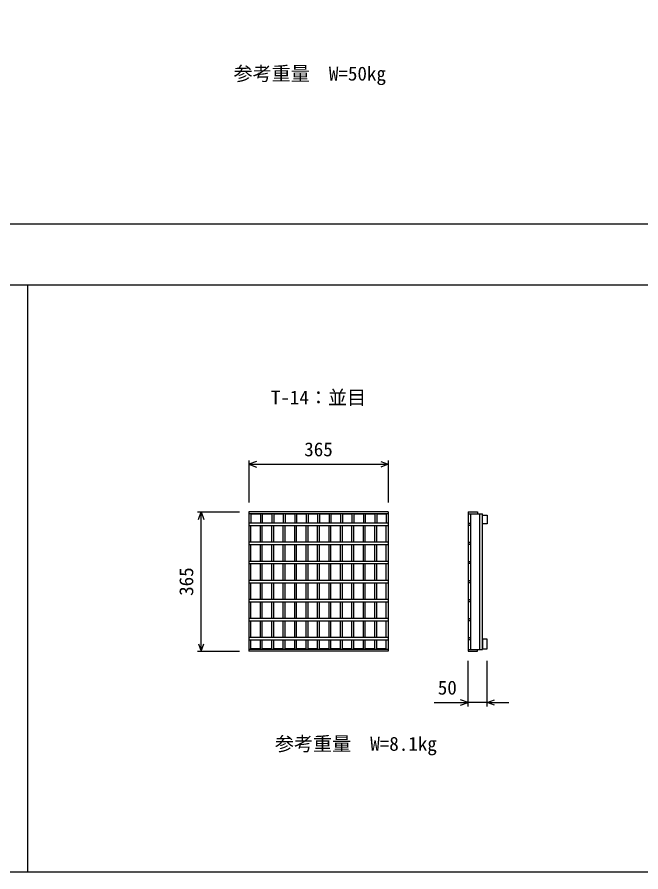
# Model space of a CAD drawing. Units: millimetres, scale not verified. Extents: x -12600 to 12600, y -8910 to 8910.
# Drawn here: x -1409 to 227, y 2677 to 4918 of the extents above; entities that cross this region are included whole.
import ezdxf
from ezdxf.enums import TextEntityAlignment as Align

# ---------------------------------------------------------------- set-up
doc = ezdxf.new("R2010")
doc.units = ezdxf.units.MM
doc.header["$LTSCALE"] = 30
for name, color, linetype, lineweight in [('0-0_DIM', 7, 'Continuous', 25), ('0-2_HATCH', 6, 'Continuous', 25), ('0-6_TXT', 7, 'Continuous', 25)]:
    doc.layers.add(name, color=color, linetype=linetype, lineweight=lineweight)
doc.styles.add('ＭＳ ゴシック', font='')
doc.styles.get('ＭＳ ゴシック').set_extended_font_data('MS Gothic')

msp = doc.modelspace()

# ---------------------------------------------------------------- linework, layer by layer
at = {"layer": '0-0_DIM'}
for p, q in [((-4631.52, 4376.57), (1868.48, 4376.57)), ((-4631.52, 4216.57), (1868.48, 4216.57)), ((-1381.52, 4216.57), (-1381.52, 2676.57)), ((-801.08, 3755.53), (-801.08, 3645.53)), ((-801.08, 3745.53), (-436.08, 3745.53)), ((-436.08, 3755.53), (-436.08, 3645.53)), ((-936.08, 3620.53), (-826.08, 3620.53)), ((-926.08, 3255.53), (-926.08, 3620.53)), ((-936.08, 3255.53), (-826.08, 3255.53)), ((-226.56, 3110.53), (-226.56, 3230.53)), ((-176.56, 3110.53), (-176.56, 3230.53)), ((-315.72, 3120.53), (-226.56, 3120.53)), ((-176.56, 3120.53), (-226.56, 3120.53)), ((-176.56, 3120.53), (-119.5, 3120.53))]:
    msp.add_line(p, q, dxfattribs=at)
msp.add_lwpolyline([(-4631.52, 2676.57), (1868.48, 2676.57), (1868.48, 6676.57), (-4631.52, 6676.57)], close=True, dxfattribs=at)
for points in [[(-781.63, 3752.61), (-801.08, 3745.53), (-781.63, 3738.45)], [(-455.54, 3752.61), (-436.08, 3745.53), (-455.54, 3738.45)], [(-933.17, 3601.07), (-926.08, 3620.53), (-919, 3601.07)], [(-933.17, 3274.99), (-926.08, 3255.53), (-919, 3274.99)], [(-246.02, 3113.45), (-226.56, 3120.53), (-246.02, 3127.61)], [(-157.11, 3113.45), (-176.56, 3120.53), (-157.11, 3127.61)]]:
    msp.add_lwpolyline(points, dxfattribs=at)
at = {"layer": '0-2_HATCH'}
for p, q in [((-801.08, 3620.53), (-801.08, 3255.53)), ((-436.08, 3620.53), (-801.08, 3620.53)), ((-436.08, 3616.03), (-801.08, 3616.03)), ((-796.08, 3616.03), (-796.08, 3591.03)), ((-771.08, 3614.53), (-796.08, 3614.53)), ((-771.08, 3616.03), (-771.08, 3591.03)), ((-766.08, 3616.03), (-766.08, 3591.03)), ((-741.08, 3614.53), (-766.08, 3614.53)), ((-741.08, 3616.03), (-741.08, 3591.03)), ((-736.08, 3616.03), (-736.08, 3591.03)), ((-711.08, 3614.53), (-736.08, 3614.53)), ((-711.08, 3616.03), (-711.08, 3591.03)), ((-706.08, 3616.03), (-706.08, 3591.03)), ((-681.08, 3614.53), (-706.08, 3614.53)), ((-681.08, 3616.03), (-681.08, 3591.03)), ((-676.08, 3616.03), (-676.08, 3591.03)), ((-651.08, 3614.53), (-676.08, 3614.53)), ((-651.08, 3616.03), (-651.08, 3591.03)), ((-646.08, 3616.03), (-646.08, 3591.03)), ((-621.08, 3614.53), (-646.08, 3614.53)), ((-621.08, 3616.03), (-621.08, 3591.03)), ((-616.08, 3616.03), (-616.08, 3591.03)), ((-591.08, 3614.53), (-616.08, 3614.53)), ((-591.08, 3616.03), (-591.08, 3591.03)), ((-586.08, 3616.03), (-586.08, 3591.03)), ((-561.08, 3614.53), (-586.08, 3614.53)), ((-561.08, 3616.03), (-561.08, 3591.03)), ((-556.08, 3616.03), (-556.08, 3591.03)), ((-531.08, 3614.53), (-556.08, 3614.53)), ((-531.08, 3616.03), (-531.08, 3591.03)), ((-526.08, 3616.03), (-526.08, 3591.03)), ((-501.08, 3614.53), (-526.08, 3614.53)), ((-501.08, 3616.03), (-501.08, 3591.03)), ((-496.08, 3616.03), (-496.08, 3591.03)), ((-471.08, 3614.53), (-496.08, 3614.53)), ((-471.08, 3616.03), (-471.08, 3591.03)), ((-466.08, 3616.03), (-466.08, 3591.03)), ((-441.08, 3614.53), (-466.08, 3614.53)), ((-441.08, 3616.03), (-441.08, 3591.03)), ((-436.08, 3620.53), (-436.08, 3255.53)), ((-226.56, 3620.53), (-226.56, 3255.53)), ((-226.56, 3616.03), (-188.56, 3616.03)), ((-219.56, 3260.03), (-219.56, 3616.03)), ((-195.56, 3260.03), (-195.56, 3616.03)), ((-188.56, 3260.03), (-188.56, 3616.03)), ((-188.56, 3612.03), (-176.56, 3612.03)), ((-188.56, 3589.53), (-188.56, 3612.03)), ((-436.08, 3591.03), (-801.08, 3591.03)), ((-801.08, 3585.03), (-436.08, 3585.03)), ((-796.08, 3541.03), (-796.08, 3585.03)), ((-771.08, 3541.03), (-771.08, 3585.03)), ((-766.08, 3541.03), (-766.08, 3585.03)), ((-741.08, 3541.03), (-741.08, 3585.03)), ((-736.08, 3541.03), (-736.08, 3585.03)), ((-711.08, 3541.03), (-711.08, 3585.03)), ((-706.08, 3541.03), (-706.08, 3585.03)), ((-681.08, 3541.03), (-681.08, 3585.03)), ((-676.08, 3541.03), (-676.08, 3585.03)), ((-651.08, 3541.03), (-651.08, 3585.03)), ((-646.08, 3541.03), (-646.08, 3585.03)), ((-621.08, 3541.03), (-621.08, 3585.03)), ((-616.08, 3541.03), (-616.08, 3585.03)), ((-591.08, 3541.03), (-591.08, 3585.03)), ((-586.08, 3541.03), (-586.08, 3585.03)), ((-561.08, 3541.03), (-561.08, 3585.03)), ((-556.08, 3541.03), (-556.08, 3585.03)), ((-531.08, 3541.03), (-531.08, 3585.03)), ((-526.08, 3541.03), (-526.08, 3585.03)), ((-501.08, 3541.03), (-501.08, 3585.03)), ((-496.08, 3541.03), (-496.08, 3585.03)), ((-471.08, 3541.03), (-471.08, 3585.03)), ((-466.08, 3541.03), (-466.08, 3585.03)), ((-441.08, 3541.03), (-441.08, 3585.03)), ((-436.08, 3541.03), (-801.08, 3541.03)), ((-801.08, 3535.03), (-436.08, 3535.03)), ((-796.08, 3491.03), (-796.08, 3535.03)), ((-771.08, 3491.03), (-771.08, 3535.03)), ((-766.08, 3491.03), (-766.08, 3535.03)), ((-741.08, 3491.03), (-741.08, 3535.03)), ((-736.08, 3491.03), (-736.08, 3535.03)), ((-711.08, 3491.03), (-711.08, 3535.03)), ((-706.08, 3491.03), (-706.08, 3535.03)), ((-681.08, 3491.03), (-681.08, 3535.03)), ((-676.08, 3491.03), (-676.08, 3535.03)), ((-651.08, 3491.03), (-651.08, 3535.03)), ((-646.08, 3491.03), (-646.08, 3535.03)), ((-621.08, 3491.03), (-621.08, 3535.03)), ((-616.08, 3491.03), (-616.08, 3535.03)), ((-591.08, 3491.03), (-591.08, 3535.03)), ((-586.08, 3491.03), (-586.08, 3535.03)), ((-561.08, 3491.03), (-561.08, 3535.03)), ((-556.08, 3491.03), (-556.08, 3535.03)), ((-531.08, 3491.03), (-531.08, 3535.03)), ((-526.08, 3491.03), (-526.08, 3535.03)), ((-501.08, 3491.03), (-501.08, 3535.03)), ((-496.08, 3491.03), (-496.08, 3535.03)), ((-471.08, 3491.03), (-471.08, 3535.03)), ((-466.08, 3491.03), (-466.08, 3535.03)), ((-441.08, 3491.03), (-441.08, 3535.03)), ((-436.08, 3491.03), (-801.08, 3491.03)), ((-801.08, 3485.03), (-436.08, 3485.03)), ((-796.08, 3441.03), (-796.08, 3485.03)), ((-771.08, 3441.03), (-771.08, 3485.03)), ((-766.08, 3441.03), (-766.08, 3485.03)), ((-741.08, 3441.03), (-741.08, 3485.03)), ((-736.08, 3441.03), (-736.08, 3485.03)), ((-711.08, 3441.03), (-711.08, 3485.03)), ((-706.08, 3441.03), (-706.08, 3485.03)), ((-681.08, 3441.03), (-681.08, 3485.03)), ((-676.08, 3441.03), (-676.08, 3485.03)), ((-651.08, 3441.03), (-651.08, 3485.03)), ((-646.08, 3441.03), (-646.08, 3485.03)), ((-621.08, 3441.03), (-621.08, 3485.03)), ((-616.08, 3441.03), (-616.08, 3485.03)), ((-591.08, 3441.03), (-591.08, 3485.03)), ((-586.08, 3441.03), (-586.08, 3485.03)), ((-561.08, 3441.03), (-561.08, 3485.03)), ((-556.08, 3441.03), (-556.08, 3485.03)), ((-531.08, 3441.03), (-531.08, 3485.03)), ((-526.08, 3441.03), (-526.08, 3485.03)), ((-501.08, 3441.03), (-501.08, 3485.03)), ((-496.08, 3441.03), (-496.08, 3485.03)), ((-471.08, 3441.03), (-471.08, 3485.03)), ((-466.08, 3441.03), (-466.08, 3485.03)), ((-441.08, 3441.03), (-441.08, 3485.03)), ((-436.08, 3441.03), (-801.08, 3441.03)), ((-801.08, 3435.03), (-436.08, 3435.03)), ((-796.08, 3391.03), (-796.08, 3435.03)), ((-771.08, 3391.03), (-771.08, 3435.03)), ((-766.08, 3391.03), (-766.08, 3435.03)), ((-741.08, 3391.03), (-741.08, 3435.03)), ((-736.08, 3391.03), (-736.08, 3435.03)), ((-711.08, 3391.03), (-711.08, 3435.03)), ((-706.08, 3391.03), (-706.08, 3435.03)), ((-681.08, 3391.03), (-681.08, 3435.03)), ((-676.08, 3391.03), (-676.08, 3435.03)), ((-651.08, 3391.03), (-651.08, 3435.03)), ((-646.08, 3391.03), (-646.08, 3435.03)), ((-621.08, 3391.03), (-621.08, 3435.03)), ((-616.08, 3391.03), (-616.08, 3435.03)), ((-591.08, 3391.03), (-591.08, 3435.03)), ((-586.08, 3391.03), (-586.08, 3435.03)), ((-561.08, 3391.03), (-561.08, 3435.03)), ((-556.08, 3391.03), (-556.08, 3435.03)), ((-531.08, 3391.03), (-531.08, 3435.03)), ((-526.08, 3391.03), (-526.08, 3435.03)), ((-501.08, 3391.03), (-501.08, 3435.03)), ((-496.08, 3391.03), (-496.08, 3435.03)), ((-471.08, 3391.03), (-471.08, 3435.03)), ((-466.08, 3391.03), (-466.08, 3435.03)), ((-441.08, 3391.03), (-441.08, 3435.03)), ((-436.08, 3391.03), (-801.08, 3391.03)), ((-801.08, 3385.03), (-436.08, 3385.03)), ((-796.08, 3341.03), (-796.08, 3385.03)), ((-771.08, 3341.03), (-771.08, 3385.03)), ((-766.08, 3341.03), (-766.08, 3385.03)), ((-741.08, 3341.03), (-741.08, 3385.03)), ((-736.08, 3341.03), (-736.08, 3385.03)), ((-711.08, 3341.03), (-711.08, 3385.03)), ((-706.08, 3341.03), (-706.08, 3385.03)), ((-681.08, 3341.03), (-681.08, 3385.03)), ((-676.08, 3341.03), (-676.08, 3385.03)), ((-651.08, 3341.03), (-651.08, 3385.03)), ((-646.08, 3341.03), (-646.08, 3385.03)), ((-621.08, 3341.03), (-621.08, 3385.03)), ((-616.08, 3341.03), (-616.08, 3385.03)), ((-591.08, 3341.03), (-591.08, 3385.03)), ((-586.08, 3341.03), (-586.08, 3385.03)), ((-561.08, 3341.03), (-561.08, 3385.03)), ((-556.08, 3341.03), (-556.08, 3385.03)), ((-531.08, 3341.03), (-531.08, 3385.03)), ((-526.08, 3341.03), (-526.08, 3385.03)), ((-501.08, 3341.03), (-501.08, 3385.03)), ((-496.08, 3341.03), (-496.08, 3385.03)), ((-471.08, 3341.03), (-471.08, 3385.03)), ((-466.08, 3341.03), (-466.08, 3385.03)), ((-441.08, 3341.03), (-441.08, 3385.03)), ((-436.08, 3341.03), (-801.08, 3341.03)), ((-801.08, 3335.03), (-436.08, 3335.03)), ((-796.08, 3291.03), (-796.08, 3335.03)), ((-771.08, 3291.03), (-771.08, 3335.03)), ((-766.08, 3291.03), (-766.08, 3335.03)), ((-741.08, 3291.03), (-741.08, 3335.03)), ((-736.08, 3291.03), (-736.08, 3335.03)), ((-711.08, 3291.03), (-711.08, 3335.03)), ((-706.08, 3291.03), (-706.08, 3335.03)), ((-681.08, 3291.03), (-681.08, 3335.03)), ((-676.08, 3291.03), (-676.08, 3335.03)), ((-651.08, 3291.03), (-651.08, 3335.03)), ((-646.08, 3291.03), (-646.08, 3335.03)), ((-621.08, 3291.03), (-621.08, 3335.03)), ((-616.08, 3291.03), (-616.08, 3335.03)), ((-591.08, 3291.03), (-591.08, 3335.03)), ((-586.08, 3291.03), (-586.08, 3335.03)), ((-561.08, 3291.03), (-561.08, 3335.03)), ((-556.08, 3291.03), (-556.08, 3335.03)), ((-531.08, 3291.03), (-531.08, 3335.03)), ((-526.08, 3291.03), (-526.08, 3335.03)), ((-501.08, 3291.03), (-501.08, 3335.03)), ((-496.08, 3291.03), (-496.08, 3335.03)), ((-471.08, 3291.03), (-471.08, 3335.03)), ((-466.08, 3291.03), (-466.08, 3335.03)), ((-441.08, 3291.03), (-441.08, 3335.03)), ((-436.08, 3291.03), (-801.08, 3291.03)), ((-801.08, 3285.03), (-436.08, 3285.03)), ((-796.08, 3260.03), (-796.08, 3285.03)), ((-771.08, 3260.03), (-771.08, 3285.03)), ((-766.08, 3260.03), (-766.08, 3285.03)), ((-741.08, 3260.03), (-741.08, 3285.03)), ((-736.08, 3260.03), (-736.08, 3285.03)), ((-711.08, 3260.03), (-711.08, 3285.03)), ((-706.08, 3260.03), (-706.08, 3285.03)), ((-681.08, 3260.03), (-681.08, 3285.03)), ((-676.08, 3260.03), (-676.08, 3285.03)), ((-651.08, 3260.03), (-651.08, 3285.03)), ((-646.08, 3260.03), (-646.08, 3285.03)), ((-621.08, 3260.03), (-621.08, 3285.03)), ((-616.08, 3260.03), (-616.08, 3285.03)), ((-591.08, 3260.03), (-591.08, 3285.03)), ((-586.08, 3260.03), (-586.08, 3285.03)), ((-561.08, 3260.03), (-561.08, 3285.03)), ((-556.08, 3260.03), (-556.08, 3285.03)), ((-531.08, 3260.03), (-531.08, 3285.03)), ((-526.08, 3260.03), (-526.08, 3285.03)), ((-501.08, 3260.03), (-501.08, 3285.03)), ((-496.08, 3260.03), (-496.08, 3285.03)), ((-471.08, 3260.03), (-471.08, 3285.03)), ((-466.08, 3260.03), (-466.08, 3285.03)), ((-441.08, 3260.03), (-441.08, 3285.03)), ((-176.56, 3286.53), (-188.56, 3286.53)), ((-176.56, 3261.53), (-176.56, 3286.53)), ((-436.08, 3260.03), (-801.08, 3260.03)), ((-436.08, 3255.53), (-801.08, 3255.53)), ((-771.08, 3261.53), (-796.08, 3261.53)), ((-741.08, 3261.53), (-766.08, 3261.53)), ((-711.08, 3261.53), (-736.08, 3261.53)), ((-681.08, 3261.53), (-706.08, 3261.53)), ((-651.08, 3261.53), (-676.08, 3261.53)), ((-621.08, 3261.53), (-646.08, 3261.53)), ((-591.08, 3261.53), (-616.08, 3261.53)), ((-561.08, 3261.53), (-586.08, 3261.53)), ((-531.08, 3261.53), (-556.08, 3261.53)), ((-501.08, 3261.53), (-526.08, 3261.53)), ((-471.08, 3261.53), (-496.08, 3261.53)), ((-441.08, 3261.53), (-466.08, 3261.53)), ((-226.56, 3260.03), (-188.56, 3260.03))]:
    msp.add_line(p, q, dxfattribs=at)
for points in [[(-226.56, 3620.53), (-201.56, 3620.53), (-201.56, 3616.03)], [(-176.56, 3612.03), (-176.56, 3589.53), (-188.56, 3589.53)], [(-226.56, 3591.03), (-220.56, 3591.03), (-220.56, 3585.03), (-226.56, 3585.03)], [(-226.56, 3541.03), (-220.56, 3541.03), (-220.56, 3535.03), (-226.56, 3535.03)], [(-226.56, 3491.03), (-220.56, 3491.03), (-220.56, 3485.03), (-226.56, 3485.03)], [(-226.56, 3441.03), (-220.56, 3441.03), (-220.56, 3435.03), (-226.56, 3435.03)], [(-226.56, 3391.03), (-220.56, 3391.03), (-220.56, 3385.03), (-226.56, 3385.03)], [(-226.56, 3341.03), (-220.56, 3341.03), (-220.56, 3335.03), (-226.56, 3335.03)], [(-226.56, 3291.03), (-220.56, 3291.03), (-220.56, 3285.03), (-226.56, 3285.03)], [(-188.56, 3286.53), (-188.56, 3261.53), (-176.56, 3261.53)], [(-226.56, 3255.53), (-201.56, 3255.53), (-201.56, 3260.03)]]:
    msp.add_lwpolyline(points, dxfattribs=at)

# ---------------------------------------------------------------- texts
at = {"layer": '0-0_DIM', "style": 'ＭＳ ゴシック'}
for s, p in [('参考重量\u3000W=50kg', (-841.42, 4740.93)), ('365', (-656.08, 3755.53)), ('50', (-305.84, 3130.53)), ('参考重量\u3000W=8.1kg', (-732.95, 2983.22))]:
    msp.add_text(s, height=36.66, dxfattribs=at).set_placement(p, align=Align.BOTTOM_LEFT)
msp.add_text('365', height=36.66, rotation=90, dxfattribs=at).set_placement((-936.08, 3400.53), align=Align.BOTTOM_LEFT)
at = {"layer": '0-6_TXT', "style": 'ＭＳ ゴシック'}
msp.add_text('T-14：並目', height=36.66, dxfattribs=at).set_placement((-743.58, 3891.39), align=Align.BOTTOM_LEFT)

doc.saveas('drawing.dxf')
